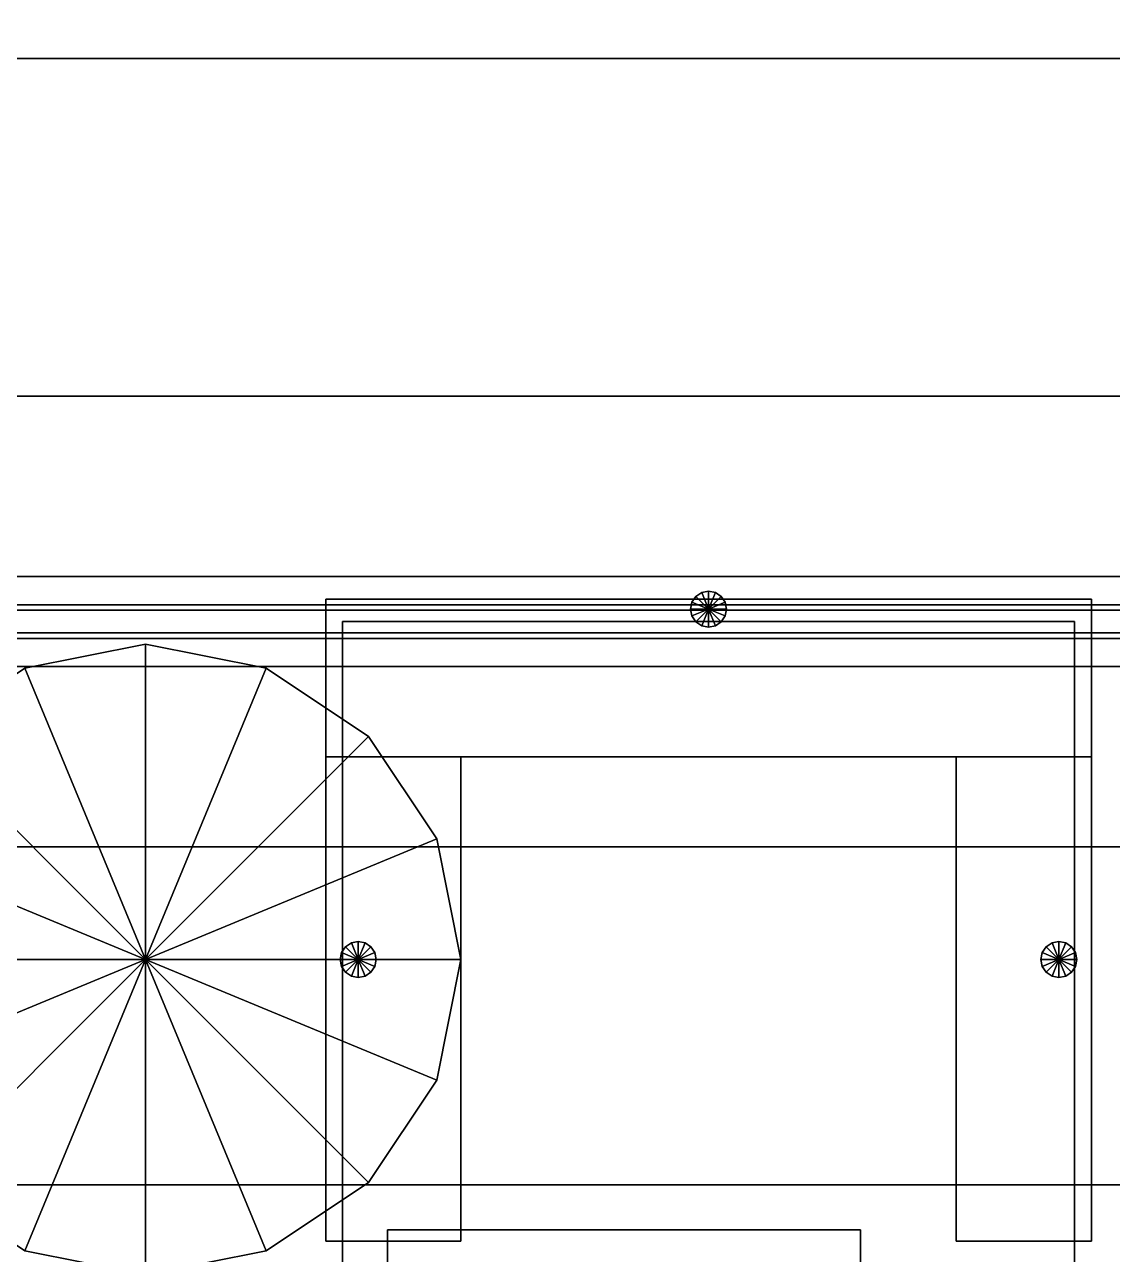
# Model space of a CAD drawing. Header units: millimetres. Extents: x -8000 to 18500, y -500 to 32500.
# Drawn here: x 6193 to 7159, y 4438 to 5530 of the extents above; entities that cross this region are included whole.
import ezdxf

# ---------------------------------------------------------------- set-up
doc = ezdxf.new("R2010")
doc.units = ezdxf.units.MM
for name, color, linetype in [('3D-COLUMNS', 7, 'Continuous'), ('3D-FINISH', 7, 'Continuous'), ('3D-FURNITURE', 7, 'Continuous'), ('3D-LIGHTS', 7, 'Continuous'), ('3D-ROOF', 7, 'Continuous'), ('3D-SLABS', 7, 'Continuous')]:
    doc.layers.add(name, color=color, linetype=linetype)

msp = doc.modelspace()

# ---------------------------------------------------------------- linework, layer by layer
at = {"layer": '3D-COLUMNS', "color": 7}
for points in [[(0, 4800, 3600), (0, 5200, 3600), (10000, 5200, 3600), (10000, 4800, 3600)], [(0, 5200, 3600), (0, 5200, 3800), (10000, 5200, 3800), (10000, 5200, 3600)], [(0, 4800, 3800), (10000, 4800, 3800), (10000, 5200, 3800), (0, 5200, 3800)], [(0, 4800, 3600), (10000, 4800, 3600), (10000, 4800, 3800), (0, 4800, 3800)]]:
    msp.add_3dface(points, dxfattribs=at)
at = {"layer": '3D-FINISH', "color": 7}
for points in [[(200, 200, 590), (200, 9800, 590), (9800, 9800, 590), (9800, 200, 590)], [(200, 200, 600), (9800, 200, 600), (9800, 9800, 600), (200, 9800, 600)], [(200, 200, 3990), (200, 9800, 3990), (9800, 9800, 3990), (9800, 200, 3990)], [(200, 200, 4000), (9800, 200, 4000), (9800, 9800, 4000), (200, 9800, 4000)]]:
    msp.add_3dface(points, dxfattribs=at)
at = {"layer": '3D-FURNITURE', "color": 7}
for points in [[(4600, 4500, 4710), (4600, 5500, 4710), (8000, 5500, 4710), (8000, 4500, 4710)], [(4600, 5500, 4710), (4600, 5500, 4760), (8000, 5500, 4760), (8000, 5500, 4710)], [(4600, 4500, 4760), (8000, 4500, 4760), (8000, 5500, 4760), (4600, 5500, 4760)], [(4900, 4960, 4755), (4900, 5040, 4755), (7700, 5040, 4755), (7700, 4960, 4755)], [(4900, 5040, 4755), (4900, 5040, 4765), (7700, 5040, 4765), (7700, 5040, 4755)], [(4900, 4960, 4765), (7700, 4960, 4765), (7700, 5040, 4765), (4900, 5040, 4765)], [(6793.9, 5025.9, 600), (6788.7, 5022.4, 600), (6788.7, 5022.4, 880), (6793.9, 5025.9, 880)], [(6800, 5011.1, 880), (6793.9, 5025.9, 880), (6788.7, 5022.4, 880), (6800, 5011.1, 880)], [(6800, 5011.1, 600), (6788.7, 5022.4, 600), (6793.9, 5025.9, 600), (6800, 5011.1, 600)], [(6800, 5027.1, 600), (6793.9, 5025.9, 600), (6793.9, 5025.9, 880), (6800, 5027.1, 880)], [(6800, 5011.1, 880), (6800, 5027.1, 880), (6793.9, 5025.9, 880), (6800, 5011.1, 880)], [(6800, 5011.1, 600), (6793.9, 5025.9, 600), (6800, 5027.1, 600), (6800, 5011.1, 600)], [(6806.1, 5025.9, 600), (6800, 5027.1, 600), (6800, 5027.1, 880), (6806.1, 5025.9, 880)], [(6800, 5011.1, 880), (6806.1, 5025.9, 880), (6800, 5027.1, 880), (6800, 5011.1, 880)], [(6800, 5011.1, 600), (6800, 5027.1, 600), (6806.1, 5025.9, 600), (6800, 5011.1, 600)], [(6800, 5011.1, 880), (6811.3, 5022.4, 880), (6806.1, 5025.9, 880), (6800, 5011.1, 880)], [(6800, 5011.1, 600), (6806.1, 5025.9, 600), (6811.3, 5022.4, 600), (6800, 5011.1, 600)], [(6811.3, 5022.4, 600), (6806.1, 5025.9, 600), (6806.1, 5025.9, 880), (6811.3, 5022.4, 880)], [(6460, 4880, 1000), (6460, 5020, 1000), (7140, 5020, 1000), (7140, 4880, 1000)], [(6460, 5020, 1000), (6460, 5020, 1280), (7140, 5020, 1280), (7140, 5020, 1000)], [(6460, 4880, 1000), (6460, 4880, 1280), (6460, 5020, 1280), (6460, 5020, 1000)], [(6460, 4880, 1280), (7140, 4880, 1280), (7140, 5020, 1280), (6460, 5020, 1280)], [(6785.2, 5017.2, 600), (6784, 5011.1, 600), (6784, 5011.1, 880), (6785.2, 5017.2, 880)], [(6800, 5011.1, 880), (6785.2, 5017.2, 880), (6784, 5011.1, 880), (6800, 5011.1, 880)], [(6800, 5011.1, 600), (6784, 5011.1, 600), (6785.2, 5017.2, 600), (6800, 5011.1, 600)], [(6788.7, 5022.4, 600), (6785.2, 5017.2, 600), (6785.2, 5017.2, 880), (6788.7, 5022.4, 880)], [(6800, 5011.1, 880), (6788.7, 5022.4, 880), (6785.2, 5017.2, 880), (6800, 5011.1, 880)], [(6800, 5011.1, 600), (6785.2, 5017.2, 600), (6788.7, 5022.4, 600), (6800, 5011.1, 600)], [(6800, 5011.1, 880), (6814.8, 5017.2, 880), (6811.3, 5022.4, 880), (6800, 5011.1, 880)], [(6800, 5011.1, 600), (6811.3, 5022.4, 600), (6814.8, 5017.2, 600), (6800, 5011.1, 600)], [(6800, 5011.1, 880), (6816, 5011.1, 880), (6814.8, 5017.2, 880), (6800, 5011.1, 880)], [(6800, 5011.1, 600), (6814.8, 5017.2, 600), (6816, 5011.1, 600), (6800, 5011.1, 600)], [(6814.8, 5017.2, 600), (6811.3, 5022.4, 600), (6811.3, 5022.4, 880), (6814.8, 5017.2, 880)], [(6816, 5011.1, 600), (6814.8, 5017.2, 600), (6814.8, 5017.2, 880), (6816, 5011.1, 880)], [(7140, 4880, 1000), (7140, 5020, 1000), (7140, 5020, 1280), (7140, 4880, 1280)], [(6784, 5011.1, 600), (6785.2, 5005, 600), (6785.2, 5005, 880), (6784, 5011.1, 880)], [(6800, 5011.1, 880), (6784, 5011.1, 880), (6785.2, 5005, 880), (6800, 5011.1, 880)], [(6800, 5011.1, 600), (6785.2, 5005, 600), (6784, 5011.1, 600), (6800, 5011.1, 600)], [(6800, 5011.1, 880), (6785.2, 5005, 880), (6788.7, 4999.8, 880), (6800, 5011.1, 880)], [(6800, 5011.1, 600), (6788.7, 4999.8, 600), (6785.2, 5005, 600), (6800, 5011.1, 600)], [(6785.2, 5005, 600), (6788.7, 4999.8, 600), (6788.7, 4999.8, 880), (6785.2, 5005, 880)], [(6800, 5011.1, 880), (6788.7, 4999.8, 880), (6793.9, 4996.3, 880), (6800, 5011.1, 880)], [(6800, 5011.1, 600), (6793.9, 4996.3, 600), (6788.7, 4999.8, 600), (6800, 5011.1, 600)], [(6800, 5011.1, 880), (6793.9, 4996.3, 880), (6800, 4995.1, 880), (6800, 5011.1, 880)], [(6800, 5011.1, 600), (6800, 4995.1, 600), (6793.9, 4996.3, 600), (6800, 5011.1, 600)], [(6800, 5011.1, 880), (6800, 4995.1, 880), (6806.1, 4996.3, 880), (6800, 5011.1, 880)], [(6800, 5011.1, 600), (6806.1, 4996.3, 600), (6800, 4995.1, 600), (6800, 5011.1, 600)], [(6800, 5011.1, 880), (6806.1, 4996.3, 880), (6811.3, 4999.8, 880), (6800, 5011.1, 880)], [(6800, 5011.1, 600), (6811.3, 4999.8, 600), (6806.1, 4996.3, 600), (6800, 5011.1, 600)], [(6800, 5011.1, 880), (6811.3, 4999.8, 880), (6814.8, 5005, 880), (6800, 5011.1, 880)], [(6800, 5011.1, 600), (6814.8, 5005, 600), (6811.3, 4999.8, 600), (6800, 5011.1, 600)], [(6800, 5011.1, 880), (6814.8, 5005, 880), (6816, 5011.1, 880), (6800, 5011.1, 880)], [(6800, 5011.1, 600), (6816, 5011.1, 600), (6814.8, 5005, 600), (6800, 5011.1, 600)], [(6811.3, 4999.8, 600), (6814.8, 5005, 600), (6814.8, 5005, 880), (6811.3, 4999.8, 880)], [(6814.8, 5005, 600), (6816, 5011.1, 600), (6816, 5011.1, 880), (6814.8, 5005, 880)], [(6475, 4400, 860), (6475, 5000, 860), (7125, 5000, 860), (7125, 4400, 860)], [(6475, 5000, 860), (6475, 5000, 1000), (7125, 5000, 1000), (7125, 5000, 860)], [(6475, 4400, 860), (6475, 4400, 1000), (6475, 5000, 1000), (6475, 5000, 860)], [(6475, 4400, 1000), (7125, 4400, 1000), (7125, 5000, 1000), (6475, 5000, 1000)], [(6788.7, 4999.8, 600), (6793.9, 4996.3, 600), (6793.9, 4996.3, 880), (6788.7, 4999.8, 880)], [(6793.9, 4996.3, 600), (6800, 4995.1, 600), (6800, 4995.1, 880), (6793.9, 4996.3, 880)], [(6800, 4995.1, 600), (6806.1, 4996.3, 600), (6806.1, 4996.3, 880), (6800, 4995.1, 880)], [(6806.1, 4996.3, 600), (6811.3, 4999.8, 600), (6811.3, 4999.8, 880), (6806.1, 4996.3, 880)], [(7125, 4400, 860), (7125, 5000, 860), (7125, 5000, 1000), (7125, 4400, 1000)], [(6300, 4980, 600), (6192.8, 4958.7, 600), (6192.8, 4958.7, 1020), (6300, 4980, 1020)], [(6300, 4700, 1020), (6300, 4980, 1020), (6192.8, 4958.7, 1020), (6300, 4700, 1020)], [(6300, 4700, 600), (6192.8, 4958.7, 600), (6300, 4980, 600), (6300, 4700, 600)], [(6407.2, 4958.7, 600), (6300, 4980, 600), (6300, 4980, 1020), (6407.2, 4958.7, 1020)], [(6300, 4700, 1020), (6407.2, 4958.7, 1020), (6300, 4980, 1020), (6300, 4700, 1020)], [(6300, 4700, 600), (6300, 4980, 600), (6407.2, 4958.7, 600), (6300, 4700, 600)], [(4900, 4960, 4755), (7700, 4960, 4755), (7700, 4960, 4765), (4900, 4960, 4765)], [(6192.8, 4958.7, 600), (6102, 4898, 600), (6102, 4898, 1020), (6192.8, 4958.7, 1020)], [(6300, 4700, 1020), (6192.8, 4958.7, 1020), (6102, 4898, 1020), (6300, 4700, 1020)], [(6300, 4700, 600), (6102, 4898, 600), (6192.8, 4958.7, 600), (6300, 4700, 600)], [(6300, 4700, 1020), (6498, 4898, 1020), (6407.2, 4958.7, 1020), (6300, 4700, 1020)], [(6300, 4700, 600), (6407.2, 4958.7, 600), (6498, 4898, 600), (6300, 4700, 600)], [(6498, 4898, 600), (6407.2, 4958.7, 600), (6407.2, 4958.7, 1020), (6498, 4898, 1020)], [(6300, 4700, 1020), (6102, 4898, 1020), (6041.3, 4807.2, 1020), (6300, 4700, 1020)], [(6300, 4700, 600), (6041.3, 4807.2, 600), (6102, 4898, 600), (6300, 4700, 600)], [(6300, 4700, 1020), (6558.7, 4807.2, 1020), (6498, 4898, 1020), (6300, 4700, 1020)], [(6300, 4700, 600), (6498, 4898, 600), (6558.7, 4807.2, 600), (6300, 4700, 600)], [(6558.7, 4807.2, 600), (6498, 4898, 600), (6498, 4898, 1020), (6558.7, 4807.2, 1020)], [(6460, 4880, 1000), (7140, 4880, 1000), (7140, 4880, 1280), (6460, 4880, 1280)], [(6460, 4450, 960), (6460, 4880, 960), (6580, 4880, 960), (6580, 4450, 960)], [(6460, 4880, 960), (6460, 4880, 1180), (6580, 4880, 1180), (6580, 4880, 960)], [(6460, 4450, 960), (6460, 4450, 1180), (6460, 4880, 1180), (6460, 4880, 960)], [(6460, 4450, 1180), (6580, 4450, 1180), (6580, 4880, 1180), (6460, 4880, 1180)], [(6580, 4450, 960), (6580, 4880, 960), (6580, 4880, 1180), (6580, 4450, 1180)], [(7020, 4450, 960), (7020, 4880, 960), (7140, 4880, 960), (7140, 4450, 960)], [(7020, 4880, 960), (7020, 4880, 1180), (7140, 4880, 1180), (7140, 4880, 960)], [(7020, 4450, 960), (7020, 4450, 1180), (7020, 4880, 1180), (7020, 4880, 960)], [(7020, 4450, 1180), (7140, 4450, 1180), (7140, 4880, 1180), (7020, 4880, 1180)], [(7140, 4450, 960), (7140, 4880, 960), (7140, 4880, 1180), (7140, 4450, 1180)], [(6300, 4700, 1020), (6041.3, 4807.2, 1020), (6020, 4700, 1020), (6300, 4700, 1020)], [(6300, 4700, 600), (6020, 4700, 600), (6041.3, 4807.2, 600), (6300, 4700, 600)], [(6300, 4700, 1020), (6580, 4700, 1020), (6558.7, 4807.2, 1020), (6300, 4700, 1020)], [(6300, 4700, 600), (6558.7, 4807.2, 600), (6580, 4700, 600), (6300, 4700, 600)], [(6580, 4700, 600), (6558.7, 4807.2, 600), (6558.7, 4807.2, 1020), (6580, 4700, 1020)], [(6474.1, 4706.1, 600), (6472.9, 4700, 600), (6472.9, 4700, 880), (6474.1, 4706.1, 880)], [(6488.9, 4700, 880), (6474.1, 4706.1, 880), (6472.9, 4700, 880), (6488.9, 4700, 880)], [(6488.9, 4700, 600), (6472.9, 4700, 600), (6474.1, 4706.1, 600), (6488.9, 4700, 600)], [(6477.6, 4711.3, 600), (6474.1, 4706.1, 600), (6474.1, 4706.1, 880), (6477.6, 4711.3, 880)], [(6488.9, 4700, 880), (6477.6, 4711.3, 880), (6474.1, 4706.1, 880), (6488.9, 4700, 880)], [(6488.9, 4700, 600), (6474.1, 4706.1, 600), (6477.6, 4711.3, 600), (6488.9, 4700, 600)], [(6482.8, 4714.8, 600), (6477.6, 4711.3, 600), (6477.6, 4711.3, 880), (6482.8, 4714.8, 880)], [(6488.9, 4700, 880), (6482.8, 4714.8, 880), (6477.6, 4711.3, 880), (6488.9, 4700, 880)], [(6488.9, 4700, 600), (6477.6, 4711.3, 600), (6482.8, 4714.8, 600), (6488.9, 4700, 600)], [(6488.9, 4716, 600), (6482.8, 4714.8, 600), (6482.8, 4714.8, 880), (6488.9, 4716, 880)], [(6488.9, 4700, 880), (6488.9, 4716, 880), (6482.8, 4714.8, 880), (6488.9, 4700, 880)], [(6488.9, 4700, 600), (6482.8, 4714.8, 600), (6488.9, 4716, 600), (6488.9, 4700, 600)], [(6495, 4714.8, 600), (6488.9, 4716, 600), (6488.9, 4716, 880), (6495, 4714.8, 880)], [(6488.9, 4700, 880), (6495, 4714.8, 880), (6488.9, 4716, 880), (6488.9, 4700, 880)], [(6488.9, 4700, 600), (6488.9, 4716, 600), (6495, 4714.8, 600), (6488.9, 4700, 600)], [(6488.9, 4700, 880), (6500.2, 4711.3, 880), (6495, 4714.8, 880), (6488.9, 4700, 880)], [(6488.9, 4700, 600), (6495, 4714.8, 600), (6500.2, 4711.3, 600), (6488.9, 4700, 600)], [(6488.9, 4700, 880), (6503.7, 4706.1, 880), (6500.2, 4711.3, 880), (6488.9, 4700, 880)], [(6488.9, 4700, 600), (6500.2, 4711.3, 600), (6503.7, 4706.1, 600), (6488.9, 4700, 600)], [(6488.9, 4700, 880), (6504.9, 4700, 880), (6503.7, 4706.1, 880), (6488.9, 4700, 880)], [(6488.9, 4700, 600), (6503.7, 4706.1, 600), (6504.9, 4700, 600), (6488.9, 4700, 600)], [(6500.2, 4711.3, 600), (6495, 4714.8, 600), (6495, 4714.8, 880), (6500.2, 4711.3, 880)], [(6503.7, 4706.1, 600), (6500.2, 4711.3, 600), (6500.2, 4711.3, 880), (6503.7, 4706.1, 880)], [(6504.9, 4700, 600), (6503.7, 4706.1, 600), (6503.7, 4706.1, 880), (6504.9, 4700, 880)], [(7096.3, 4706.1, 600), (7095.1, 4700, 600), (7095.1, 4700, 880), (7096.3, 4706.1, 880)], [(7111.1, 4700, 880), (7096.3, 4706.1, 880), (7095.1, 4700, 880), (7111.1, 4700, 880)], [(7111.1, 4700, 600), (7095.1, 4700, 600), (7096.3, 4706.1, 600), (7111.1, 4700, 600)], [(7099.8, 4711.3, 600), (7096.3, 4706.1, 600), (7096.3, 4706.1, 880), (7099.8, 4711.3, 880)], [(7111.1, 4700, 880), (7099.8, 4711.3, 880), (7096.3, 4706.1, 880), (7111.1, 4700, 880)], [(7111.1, 4700, 600), (7096.3, 4706.1, 600), (7099.8, 4711.3, 600), (7111.1, 4700, 600)], [(7105, 4714.8, 600), (7099.8, 4711.3, 600), (7099.8, 4711.3, 880), (7105, 4714.8, 880)], [(7111.1, 4700, 880), (7105, 4714.8, 880), (7099.8, 4711.3, 880), (7111.1, 4700, 880)], [(7111.1, 4700, 600), (7099.8, 4711.3, 600), (7105, 4714.8, 600), (7111.1, 4700, 600)], [(7111.1, 4716, 600), (7105, 4714.8, 600), (7105, 4714.8, 880), (7111.1, 4716, 880)], [(7111.1, 4700, 880), (7111.1, 4716, 880), (7105, 4714.8, 880), (7111.1, 4700, 880)], [(7111.1, 4700, 600), (7105, 4714.8, 600), (7111.1, 4716, 600), (7111.1, 4700, 600)], [(7117.2, 4714.8, 600), (7111.1, 4716, 600), (7111.1, 4716, 880), (7117.2, 4714.8, 880)], [(7111.1, 4700, 880), (7117.2, 4714.8, 880), (7111.1, 4716, 880), (7111.1, 4700, 880)], [(7111.1, 4700, 600), (7111.1, 4716, 600), (7117.2, 4714.8, 600), (7111.1, 4700, 600)], [(7111.1, 4700, 880), (7122.4, 4711.3, 880), (7117.2, 4714.8, 880), (7111.1, 4700, 880)], [(7111.1, 4700, 600), (7117.2, 4714.8, 600), (7122.4, 4711.3, 600), (7111.1, 4700, 600)], [(7111.1, 4700, 880), (7125.9, 4706.1, 880), (7122.4, 4711.3, 880), (7111.1, 4700, 880)], [(7111.1, 4700, 600), (7122.4, 4711.3, 600), (7125.9, 4706.1, 600), (7111.1, 4700, 600)], [(7111.1, 4700, 880), (7127.1, 4700, 880), (7125.9, 4706.1, 880), (7111.1, 4700, 880)], [(7111.1, 4700, 600), (7125.9, 4706.1, 600), (7127.1, 4700, 600), (7111.1, 4700, 600)], [(7122.4, 4711.3, 600), (7117.2, 4714.8, 600), (7117.2, 4714.8, 880), (7122.4, 4711.3, 880)], [(7125.9, 4706.1, 600), (7122.4, 4711.3, 600), (7122.4, 4711.3, 880), (7125.9, 4706.1, 880)], [(7127.1, 4700, 600), (7125.9, 4706.1, 600), (7125.9, 4706.1, 880), (7127.1, 4700, 880)], [(6300, 4700, 1020), (6020, 4700, 1020), (6041.3, 4592.8, 1020), (6300, 4700, 1020)], [(6300, 4700, 600), (6041.3, 4592.8, 600), (6020, 4700, 600), (6300, 4700, 600)], [(6300, 4700, 1020), (6041.3, 4592.8, 1020), (6102, 4502, 1020), (6300, 4700, 1020)], [(6300, 4700, 600), (6102, 4502, 600), (6041.3, 4592.8, 600), (6300, 4700, 600)], [(6300, 4700, 1020), (6102, 4502, 1020), (6192.8, 4441.3, 1020), (6300, 4700, 1020)], [(6300, 4700, 600), (6192.8, 4441.3, 600), (6102, 4502, 600), (6300, 4700, 600)], [(6300, 4700, 1020), (6192.8, 4441.3, 1020), (6300, 4420, 1020), (6300, 4700, 1020)], [(6300, 4700, 600), (6300, 4420, 600), (6192.8, 4441.3, 600), (6300, 4700, 600)], [(6300, 4700, 1020), (6300, 4420, 1020), (6407.2, 4441.3, 1020), (6300, 4700, 1020)], [(6300, 4700, 600), (6407.2, 4441.3, 600), (6300, 4420, 600), (6300, 4700, 600)], [(6300, 4700, 1020), (6407.2, 4441.3, 1020), (6498, 4502, 1020), (6300, 4700, 1020)], [(6300, 4700, 600), (6498, 4502, 600), (6407.2, 4441.3, 600), (6300, 4700, 600)], [(6300, 4700, 1020), (6498, 4502, 1020), (6558.7, 4592.8, 1020), (6300, 4700, 1020)], [(6300, 4700, 600), (6558.7, 4592.8, 600), (6498, 4502, 600), (6300, 4700, 600)], [(6300, 4700, 1020), (6558.7, 4592.8, 1020), (6580, 4700, 1020), (6300, 4700, 1020)], [(6300, 4700, 600), (6580, 4700, 600), (6558.7, 4592.8, 600), (6300, 4700, 600)], [(6472.9, 4700, 600), (6474.1, 4693.9, 600), (6474.1, 4693.9, 880), (6472.9, 4700, 880)], [(6488.9, 4700, 880), (6472.9, 4700, 880), (6474.1, 4693.9, 880), (6488.9, 4700, 880)], [(6488.9, 4700, 600), (6474.1, 4693.9, 600), (6472.9, 4700, 600), (6488.9, 4700, 600)], [(6488.9, 4700, 880), (6474.1, 4693.9, 880), (6477.6, 4688.7, 880), (6488.9, 4700, 880)], [(6488.9, 4700, 600), (6477.6, 4688.7, 600), (6474.1, 4693.9, 600), (6488.9, 4700, 600)], [(6488.9, 4700, 880), (6477.6, 4688.7, 880), (6482.8, 4685.2, 880), (6488.9, 4700, 880)], [(6488.9, 4700, 600), (6482.8, 4685.2, 600), (6477.6, 4688.7, 600), (6488.9, 4700, 600)], [(6488.9, 4700, 880), (6482.8, 4685.2, 880), (6488.9, 4684, 880), (6488.9, 4700, 880)], [(6488.9, 4700, 600), (6488.9, 4684, 600), (6482.8, 4685.2, 600), (6488.9, 4700, 600)], [(6488.9, 4700, 880), (6488.9, 4684, 880), (6495, 4685.2, 880), (6488.9, 4700, 880)], [(6488.9, 4700, 600), (6495, 4685.2, 600), (6488.9, 4684, 600), (6488.9, 4700, 600)], [(6488.9, 4700, 880), (6495, 4685.2, 880), (6500.2, 4688.7, 880), (6488.9, 4700, 880)], [(6488.9, 4700, 600), (6500.2, 4688.7, 600), (6495, 4685.2, 600), (6488.9, 4700, 600)], [(6488.9, 4700, 880), (6500.2, 4688.7, 880), (6503.7, 4693.9, 880), (6488.9, 4700, 880)], [(6488.9, 4700, 600), (6503.7, 4693.9, 600), (6500.2, 4688.7, 600), (6488.9, 4700, 600)], [(6488.9, 4700, 880), (6503.7, 4693.9, 880), (6504.9, 4700, 880), (6488.9, 4700, 880)], [(6488.9, 4700, 600), (6504.9, 4700, 600), (6503.7, 4693.9, 600), (6488.9, 4700, 600)], [(6503.7, 4693.9, 600), (6504.9, 4700, 600), (6504.9, 4700, 880), (6503.7, 4693.9, 880)], [(6558.7, 4592.8, 600), (6580, 4700, 600), (6580, 4700, 1020), (6558.7, 4592.8, 1020)], [(7095.1, 4700, 600), (7096.3, 4693.9, 600), (7096.3, 4693.9, 880), (7095.1, 4700, 880)], [(7111.1, 4700, 880), (7095.1, 4700, 880), (7096.3, 4693.9, 880), (7111.1, 4700, 880)], [(7111.1, 4700, 600), (7096.3, 4693.9, 600), (7095.1, 4700, 600), (7111.1, 4700, 600)], [(7111.1, 4700, 880), (7096.3, 4693.9, 880), (7099.8, 4688.7, 880), (7111.1, 4700, 880)], [(7111.1, 4700, 600), (7099.8, 4688.7, 600), (7096.3, 4693.9, 600), (7111.1, 4700, 600)], [(7111.1, 4700, 880), (7099.8, 4688.7, 880), (7105, 4685.2, 880), (7111.1, 4700, 880)], [(7111.1, 4700, 600), (7105, 4685.2, 600), (7099.8, 4688.7, 600), (7111.1, 4700, 600)], [(7111.1, 4700, 880), (7105, 4685.2, 880), (7111.1, 4684, 880), (7111.1, 4700, 880)], [(7111.1, 4700, 600), (7111.1, 4684, 600), (7105, 4685.2, 600), (7111.1, 4700, 600)], [(7111.1, 4700, 880), (7111.1, 4684, 880), (7117.2, 4685.2, 880), (7111.1, 4700, 880)], [(7111.1, 4700, 600), (7117.2, 4685.2, 600), (7111.1, 4684, 600), (7111.1, 4700, 600)], [(7111.1, 4700, 880), (7117.2, 4685.2, 880), (7122.4, 4688.7, 880), (7111.1, 4700, 880)], [(7111.1, 4700, 600), (7122.4, 4688.7, 600), (7117.2, 4685.2, 600), (7111.1, 4700, 600)], [(7111.1, 4700, 880), (7122.4, 4688.7, 880), (7125.9, 4693.9, 880), (7111.1, 4700, 880)], [(7111.1, 4700, 600), (7125.9, 4693.9, 600), (7122.4, 4688.7, 600), (7111.1, 4700, 600)], [(7111.1, 4700, 880), (7125.9, 4693.9, 880), (7127.1, 4700, 880), (7111.1, 4700, 880)], [(7111.1, 4700, 600), (7127.1, 4700, 600), (7125.9, 4693.9, 600), (7111.1, 4700, 600)], [(7125.9, 4693.9, 600), (7127.1, 4700, 600), (7127.1, 4700, 880), (7125.9, 4693.9, 880)], [(6474.1, 4693.9, 600), (6477.6, 4688.7, 600), (6477.6, 4688.7, 880), (6474.1, 4693.9, 880)], [(6477.6, 4688.7, 600), (6482.8, 4685.2, 600), (6482.8, 4685.2, 880), (6477.6, 4688.7, 880)], [(6482.8, 4685.2, 600), (6488.9, 4684, 600), (6488.9, 4684, 880), (6482.8, 4685.2, 880)], [(6488.9, 4684, 600), (6495, 4685.2, 600), (6495, 4685.2, 880), (6488.9, 4684, 880)], [(6495, 4685.2, 600), (6500.2, 4688.7, 600), (6500.2, 4688.7, 880), (6495, 4685.2, 880)], [(6500.2, 4688.7, 600), (6503.7, 4693.9, 600), (6503.7, 4693.9, 880), (6500.2, 4688.7, 880)], [(7096.3, 4693.9, 600), (7099.8, 4688.7, 600), (7099.8, 4688.7, 880), (7096.3, 4693.9, 880)], [(7099.8, 4688.7, 600), (7105, 4685.2, 600), (7105, 4685.2, 880), (7099.8, 4688.7, 880)], [(7105, 4685.2, 600), (7111.1, 4684, 600), (7111.1, 4684, 880), (7105, 4685.2, 880)], [(7111.1, 4684, 600), (7117.2, 4685.2, 600), (7117.2, 4685.2, 880), (7111.1, 4684, 880)], [(7117.2, 4685.2, 600), (7122.4, 4688.7, 600), (7122.4, 4688.7, 880), (7117.2, 4685.2, 880)], [(7122.4, 4688.7, 600), (7125.9, 4693.9, 600), (7125.9, 4693.9, 880), (7122.4, 4688.7, 880)], [(6498, 4502, 600), (6558.7, 4592.8, 600), (6558.7, 4592.8, 1020), (6498, 4502, 1020)], [(4600, 4500, 4710), (8000, 4500, 4710), (8000, 4500, 4760), (4600, 4500, 4760)], [(6102, 4502, 600), (6192.8, 4441.3, 600), (6192.8, 4441.3, 1020), (6102, 4502, 1020)], [(6407.2, 4441.3, 600), (6498, 4502, 600), (6498, 4502, 1020), (6407.2, 4441.3, 1020)], [(6515, 4040, 4410), (6515, 4460, 4410), (6935, 4460, 4410), (6935, 4040, 4410)], [(6515, 4460, 4410), (6515, 4460, 4450), (6935, 4460, 4450), (6935, 4460, 4410)], [(6515, 4040, 4410), (6515, 4040, 4450), (6515, 4460, 4450), (6515, 4460, 4410)], [(6515, 4040, 4450), (6935, 4040, 4450), (6935, 4460, 4450), (6515, 4460, 4450)], [(6935, 4040, 4410), (6935, 4460, 4410), (6935, 4460, 4450), (6935, 4040, 4450)], [(6460, 4450, 960), (6580, 4450, 960), (6580, 4450, 1180), (6460, 4450, 1180)], [(7020, 4450, 960), (7140, 4450, 960), (7140, 4450, 1180), (7020, 4450, 1180)], [(6192.8, 4441.3, 600), (6300, 4420, 600), (6300, 4420, 1020), (6192.8, 4441.3, 1020)], [(6300, 4420, 600), (6407.2, 4441.3, 600), (6407.2, 4441.3, 1020), (6300, 4420, 1020)]]:
    msp.add_3dface(points, dxfattribs=at)
at = {"layer": '3D-LIGHTS', "color": 7}
for points in [[(5000, 4985, 5900), (5000, 5015, 5900), (7600, 5015, 5900), (7600, 4985, 5900)], [(5000, 5015, 5900), (5000, 5015, 5925), (7600, 5015, 5925), (7600, 5015, 5900)], [(5000, 4985, 5925), (7600, 4985, 5925), (7600, 5015, 5925), (5000, 5015, 5925)], [(5000, 4990, 5890), (5000, 5010, 5890), (7600, 5010, 5890), (7600, 4990, 5890)], [(5000, 5010, 5890), (5000, 5010, 5900), (7600, 5010, 5900), (7600, 5010, 5890)], [(5000, 4990, 5900), (7600, 4990, 5900), (7600, 5010, 5900), (5000, 5010, 5900)], [(5000, 4990, 5890), (7600, 4990, 5890), (7600, 4990, 5900), (5000, 4990, 5900)], [(5000, 4985, 5900), (7600, 4985, 5900), (7600, 4985, 5925), (5000, 4985, 5925)]]:
    msp.add_3dface(points, dxfattribs=at)
at = {"layer": '3D-ROOF', "color": 7}
for points in [[(0, 0, 7000), (0, 10000, 7000), (10000, 10000, 7000), (10000, 0, 7000)], [(0, 0, 7200), (10000, 0, 7200), (10000, 10000, 7200), (0, 10000, 7200)]]:
    msp.add_3dface(points, dxfattribs=at)
at = {"layer": '3D-SLABS', "color": 7}
for points in [[(0, 0), (0, 10000), (10000, 10000), (10000, 0)], [(0, 0, 600), (10000, 0, 600), (10000, 10000, 600), (0, 10000, 600)], [(3800, 4000, 3800), (3800, 7500, 3800), (7800, 7500, 3800), (7800, 4000, 3800)], [(3800, 4000, 4000), (7800, 4000, 4000), (7800, 7500, 4000), (3800, 7500, 4000)]]:
    msp.add_3dface(points, dxfattribs=at)

doc.saveas('drawing.dxf')
